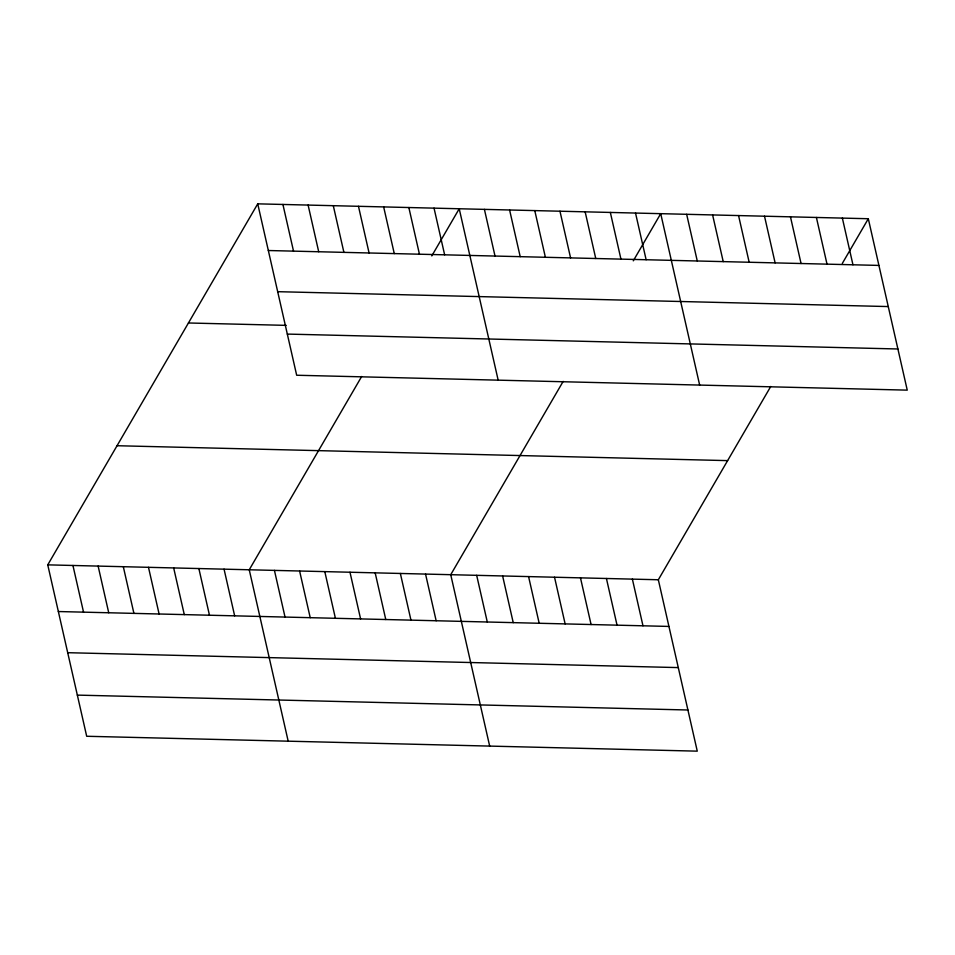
<?xml version="1.0" encoding="UTF-8"?>
<svg xmlns="http://www.w3.org/2000/svg" width="955" height="955" viewBox="0 0 955 955"><rect width="100%" height="100%" fill="white"/><g stroke="black" fill="none" stroke-linecap="round" stroke-linejoin="round"><path stroke-width="1.43" d="M770.757 386.465L658.329 579.757L697.269 751.155L86.69 736.269L47.75 564.859L257.731 203.845L868.31 218.731L907.25 390.141L296.671 375.243L257.731 203.845M361.67 376.485L249.243 569.777L288.183 741.176M431.791 255.916L459.224 208.763L498.164 380.162M563.163 381.391L450.736 574.695L489.676 746.094M633.284 260.834L660.717 213.669L699.657 385.08M842.322 263.413L868.31 218.731M268.331 250.52L878.91 265.418M277.69 291.681L888.269 306.567M188.433 322.981L286.225 325.369M287.324 334.083L897.903 348.981M117.047 445.722L727.626 460.62M47.75 564.859L658.329 579.757M58.351 611.534L668.93 626.432M67.71 652.695L678.289 667.593M77.343 695.109L687.922 709.995M842.358 218.098L852.958 264.786M816.406 217.465L827.018 264.153M790.465 216.833L801.066 263.52M764.513 216.2L775.114 262.876M738.561 215.567L749.162 262.243M712.609 214.935L723.222 261.61M686.657 214.302L697.269 260.978M635.529 213.06L646.129 259.736M610.341 212.44L620.941 259.115M585.152 211.831L595.753 258.507M559.964 211.21L570.577 257.898M632.377 579.124L642.978 625.8M534.776 210.601L545.389 257.277M606.425 578.491L617.037 625.167M509.6 209.981L520.2 256.668M580.473 577.859L591.085 624.534M484.412 209.372L495.012 256.047M554.533 577.226L565.133 623.902M528.581 576.593L539.181 623.269M434.036 208.142L444.636 254.818M502.628 575.961L513.229 622.636M408.847 207.533L419.448 254.209M476.676 575.328L487.289 622.003M383.659 206.913L394.272 253.588M358.471 206.304L369.084 252.98M425.548 574.074L436.149 620.75M333.295 205.683L343.896 252.359M400.36 573.466L410.96 620.141M308.107 205.074L318.707 251.75M375.172 572.845L385.772 619.52M282.919 204.454L293.519 251.129M349.984 572.236L360.596 618.912M324.796 571.615L335.408 618.291M299.607 571.006L310.22 617.682M274.431 570.386L285.032 617.073M224.055 569.156L234.655 615.844M198.867 568.547L209.467 615.223M173.679 567.938L184.291 614.614M148.491 567.318L159.103 613.993M123.314 566.709L133.915 613.385M98.126 566.088L108.727 612.764M72.938 565.479L83.539 612.155"/></g></svg>
